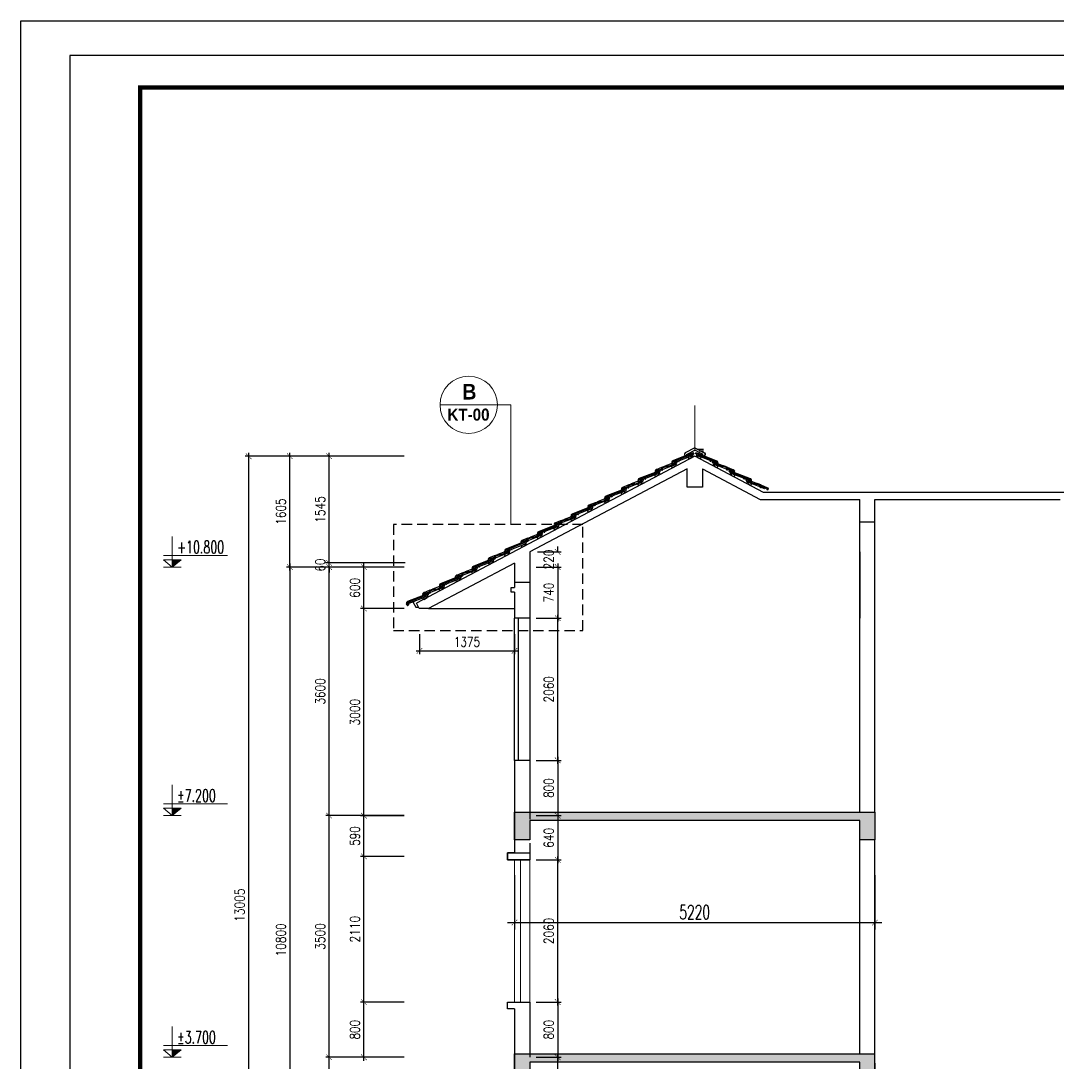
# Model space of a CAD drawing. Header units: millimetres. Extents: x -34806 to 662668, y 63228 to 99452.
# Drawn here: x 477291 to 492312, y 80647 to 95743 of the extents above; entities that cross this region are included whole.
import ezdxf
from ezdxf.enums import TextEntityAlignment as Align

# ---------------------------------------------------------------- set-up
doc = ezdxf.new("R2010")
doc.units = ezdxf.units.MM
doc.header["$LTSCALE"] = 200
doc.header["$MEASUREMENT"] = 0
doc.header["$PDMODE"] = 3
doc.header["$PDSIZE"] = 50
doc.linetypes.add('DASHED2', pattern=[0.375, 0.25, -0.125])
doc.layers.get('0').update_dxf_attribs({"color": 95, "linetype": 'CONTINUOUS'})
doc.layers.get('DEFPOINTS').update_dxf_attribs({"linetype": 'CONTINUOUS'})
for name, color, linetype in [('DIM', 1, 'CONTINUOUS'), ('KHUNGTEN', 7, 'CONTINUOUS'), ('Net_Manh', 155, 'CONTINUOUS'), ('NOITHAT', 32, 'CONTINUOUS'), ('NT', 39, 'CONTINUOUS'), ('TEXT', 7, 'CONTINUOUS'), ('TUONG', 2, 'CONTINUOUS')]:
    doc.layers.add(name, color=color, linetype=linetype)
doc.layers.add('hacth', color=251, linetype='CONTINUOUS', lineweight=13)
doc.layers.add('thay', color=7, linetype='CONTINUOUS', lineweight=18)
doc.styles.add('Aria H B iso', font='VHARIALB.ttf')
doc.styles.add('Arial N  iso', font='VNARIALN.ttf')
doc.styles.add('RomanS', font='romans.shx', dxfattribs={"width": 0.8})
doc.styles.add('Scale', font='vnsimli.shx', dxfattribs={"width": 0.65, "bigfont": 'bigfont.shx'})
doc.dimstyles.new('D1', dxfattribs={"dimtxt": 140, "dimasz": 80, "dimexe": 50, "dimexo": 0, "dimgap": 60, "dimtad": 1, "dimdec": 0, "dimzin": 0, "dimdsep": 46, "dimtxsty": 'RomanS', "dimblk1": 'ARCHTICK', "dimblk2": 'ARCHTICK', "dimsah": 1, "dimcen": 100, "dimdle": 50, "dimclrt": 7, "dimadec": 0, "dimazin": 0, "dimtfac": 0.005, "dimtdec": 0, "dimtix": 1, "dimtofl": 0, "dimtmove": 2, "dimatfit": 3, "dimldrblk": 'ARCHTICK', "dimfxl": 1, "dimtvp": 0.8, "dimtolj": 1, "dimtzin": 0, "dimarcsym": 0})
doc.dimstyles.new('Scale', dxfattribs={"dimscale": 10, "dimtxt": 2, "dimasz": 0.8, "dimexe": 1, "dimexo": 0, "dimgap": 0.5, "dimtad": 1, "dimdec": 0, "dimzin": 0, "dimdsep": 46, "dimtxsty": 'Scale', "dimblk": 'ARCHTICK', "dimcen": 1, "dimdle": 1, "dimclrd": 8, "dimclre": 251, "dimclrt": 3, "dimadec": 0, "dimazin": 0, "dimtfac": 1, "dimtdec": 0, "dimtix": 1, "dimtmove": 2, "dimatfit": 3, "dimfxl": 1, "dimtolj": 1, "dimtzin": 0, "dimarcsym": 0})
pattern_1 = [(50, (66003.4, -283399.69), (143.452037, -12.550427), [15, -165]), (355, (66003.4, -283399.69), (-27.750267, 150.438427), [12, -132]), (100.4514, (66015.36, -283400.73), (115.701876, 137.88791), [12.748038, -140.228422]), (46.1842, (66003.4, -283359.69), (213.44821, -33.103803), [22.5, -247.5]), (96.6356, (66021.2, -283362.45), (186.93254, 194.823574), [19.12206, -210.3426]), (351.1842, (66003.4, -283359.69), (186.93239, 194.82372), [18, -198]), (21, (66023.4, -283369.69), (119.38141, -80.523778), [15, -165]), (326, (66023.4, -283369.69), (48.663066, 145.03001), [12, -132]), (71.4514, (66033.35, -283376.4), (168.044526, 64.5061), [12.748038, -140.228422]), (37.5, (66003.405, -283399.69), (2.431971, 66.578771), [0, -130.4, 0, -134, 0, -132.5]), (7.5, (66003.405, -283399.69), (52.6139075, 78.882342), [0, -76.4, 0, -127.4, 0, -50.5]), (327.5, (65958.805, -283399.69), (106.764487, -4.5109743), [0, -50, 0, -156, 0, -207]), (317.5, (65938.8, -283399.69), (116.637234, 20.020996), [0, -65, 0, -103.6, 0, -147]), (45, (66003.405, -283399.69), (-60.104076, 60.104076), []), (45, (66003.405, -283375.19), (-60.104076, 60.104076), [])]

# ---------------------------------------------------------------- blocks, each defined once
blk = doc.blocks.new('ngoi-tay')
at = {"color": 34}
for p, q in [((-73621, 12589), (-73849, 12499)), ((-73580, 12594), (-73845, 12490)), ((-73583, 12588), (-73845, 12485)), ((-73826, 12476), (-73581, 12573)), ((-73597, 12599), (-73609, 12595)), ((-73603, 12594), (-73551, 12614)), ((-73567, 12580), (-73560, 12583)), ((-73546, 12602), (-73551, 12614)), ((-74003, 12406), (-74092, 12370)), ((-74060, 12365), (-74013, 12384)), ((-74001, 12374), (-73904, 12412)), ((-73862, 12467), (-73863, 12467)), ((-73857, 12451), (-73863, 12467)), ((-73856, 12451), (-73862, 12467)), ((-73856, 12451), (-73859, 12484)), ((-73856, 12451), (-73857, 12451)), ((-73857, 12451), (-73855, 12446)), ((-73851, 12445), (-73847, 12446)), ((-73846, 12449), (-73849, 12485))]:
    blk.add_line(p, q, dxfattribs=at)
at = {"color": 9}
blk.add_line((-73903, 12424), (-73819, 12457), dxfattribs=at)
at = {"color": 34}
for points in [[(-73855, 12495), (-73603, 12594, 0.414214), (-73602, 12595, -0.414214), (-73602, 12597)], [(-73571, 12610), (-73597, 12599, 1)], [(-73560, 12583), (-73558, 12577, -0.414214), (-73559, 12573), (-73573, 12568, -0.300021), (-73577, 12569), (-73581, 12573)], [(-73568, 12577), (-73569, 12572, -0.31059), (-73571, 12569, -1.592487)], [(-73847, 12446), (-73834, 12451, 0.306678), (-73831, 12456), (-73829, 12472, -0.306678), (-73826, 12476)], [(-73846, 12449, -0.25674), (-73829, 12470)], [(-73802, 12455), (-73800, 12449, -0.414214), (-73802, 12445), (-73816, 12440, -0.300021), (-73819, 12440), (-73823, 12444)]]:
    blk.add_lwpolyline(points, format="xyb", dxfattribs=at)
at = {"color": 9}
for points in [[(-73615, 12526), (-73626, 12548), (-73582, 12572), (-73570, 12550)], [(-73858, 12398), (-73869, 12420), (-73825, 12443), (-73813, 12421)]]:
    blk.add_lwpolyline(points, close=True, dxfattribs=at)
at = {"color": 34}
for points in [[(-73552, 12616), (-73602, 12597)], [(-73597, 12599), (-73571, 12610)], [(-73570, 12609), (-73566, 12600), (-73580, 12594), (-73583, 12588)], [(-73864, 12460), (-73966, 12420)], [(-73868, 12459), (-73864, 12439)], [(-73798, 12486), (-73828, 12474)]]:
    blk.add_lwpolyline(points, dxfattribs=at)
at = {"color": 9}
for points in [[(-74056, 12363, 0.03122), (-74078, 12371, 0.652394), (-74105, 12339), (-74106, 12338), (-74104, 12334, -0.414214), (-74102, 12333, 0.414214), (-74100, 12332), (-74095, 12334, 0.414214), (-74094, 12336), (-74097, 12345, -0.58715), (-74080, 12361, -0.037186), (-74057, 12352), (-74015, 12368, -0.414214), (-74009, 12366, 0.414214), (-74002, 12363, 0.414214), (-74000, 12369, -0.162278), (-74000, 12385), (-73998, 12392, -0.162278), (-73990, 12400)], [(-74014, 12380), (-74003, 12406), (-73966, 12420, -0.162278), (-73903, 12424, -3.222119)], [(-73990, 12400), (-73962, 12411, -0.176175), (-73904, 12412), (-73811, 12449, -0.414214), (-73810, 12452), (-73802, 12455, -0.327197), (-73788, 12474), (-73791, 12481), (-73792, 12481), (-73795, 12488), (-73798, 12486, 0.414214), (-73801, 12480, -1), (-73806, 12478, 0.783018), (-73815, 12477), (-73819, 12457)]]:
    blk.add_lwpolyline(points, format="xyb", dxfattribs=at)
blk.add_lwpolyline([(-74014, 12380), (-74056, 12363)], dxfattribs=at)
at = {"color": 34}
for centre, radius, start, end in [((-73567, 12578), 2, 111.4771, 201.4771), ((-73540, 12583), 20.2, 108.2652, 180.7368), ((-73842, 12477), 23, 114.3308, 206.1105), ((-73844, 12485), 15, 111.4771, 186.7336), ((-73855, 12445), 1, 21.4771, 111.4771), ((-73852, 12446), 2, 201.4771, 291.4771), ((-73844, 12485), 5, 111.4771, 186.7336), ((-73843, 12480), 5, 111.4771, 186.7336), ((-73848, 12448), 2, 291.4771, 21.4771), ((-73771, 12492), 5, 21.4771, 111.4771), ((-73762, 12496), 5, 201.4771, 291.4771), ((-73762, 12496), 5, 291.4771, 21.4771), ((-73734, 12507), 25, 189.9402, 201.4771)]:
    blk.add_arc(centre, radius, start, end, dxfattribs=at)
blk = doc.blocks.new('_ArchTick')
at = {"layer": 'DIM', "color": 150}
blk.add_lwpolyline([(0.5, 0.5, 0.133, 0, 0), (0, 0, 0, 0.133, 0), (-0.5, -0.5, 0.133, 0.133, 0)], format="xyseb", dxfattribs=at)
blk = doc.blocks.new('*D27')
at = {"layer": 'DEFPOINTS', "color": 0}
for p in [(481755, 80732), (482840, 80732), (482840, 77032)]:
    blk.add_point(p, dxfattribs=at)
at = {"layer": 'DIM', "color": 0, "lineweight": -2}
for p, q in [((481755, 76982), (481755, 80782)), ((482840, 80732), (481705, 80732)), ((482840, 77032), (481705, 77032))]:
    blk.add_line(p, q, dxfattribs=at)
at = {"layer": 'DIM', "color": 0, "lineweight": -2, "xscale": 80, "yscale": 80, "zscale": 80}
for p, rotation in [((481755, 80732), 90), ((481755, 77032), 270)]:
    blk.add_blockref('_ArchTick', p, dxfattribs=dict(at, rotation=rotation))
at = {"layer": 'DIM', "color": 7, "insert": (481625, 78882), "char_height": 140, "attachment_point": 5, "rotation": 90, "style": 'RomanS'}
blk.add_mtext('\\A1;3700', dxfattribs=at)
blk = doc.blocks.new('*D28')
at = {"layer": 'DEFPOINTS', "color": 0}
for p in [(481755, 84232), (482840, 84232), (482840, 80732)]:
    blk.add_point(p, dxfattribs=at)
at = {"layer": 'DIM', "color": 0, "lineweight": -2}
for p, q in [((481755, 80682), (481755, 84282)), ((482840, 84232), (481705, 84232)), ((482840, 80732), (481705, 80732))]:
    blk.add_line(p, q, dxfattribs=at)
at = {"layer": 'DIM', "color": 0, "lineweight": -2, "xscale": 80, "yscale": 80, "zscale": 80}
for p, rotation in [((481755, 84232), 90), ((481755, 80732), 270)]:
    blk.add_blockref('_ArchTick', p, dxfattribs=dict(at, rotation=rotation))
at = {"layer": 'DIM', "color": 7, "insert": (481625, 82482), "char_height": 140, "attachment_point": 5, "rotation": 90, "style": 'RomanS'}
blk.add_mtext('\\A1;3500', dxfattribs=at)
blk = doc.blocks.new('*D29')
at = {"layer": 'DEFPOINTS', "color": 0}
for p in [(481755, 87832), (482840, 87832), (482840, 84232)]:
    blk.add_point(p, dxfattribs=at)
at = {"layer": 'DIM', "color": 0, "lineweight": -2}
for p, q in [((481755, 84182), (481755, 87882)), ((482840, 87832), (481705, 87832)), ((482840, 84232), (481705, 84232))]:
    blk.add_line(p, q, dxfattribs=at)
at = {"layer": 'DIM', "color": 0, "lineweight": -2, "xscale": 80, "yscale": 80, "zscale": 80}
for p, rotation in [((481755, 87832), 90), ((481755, 84232), 270)]:
    blk.add_blockref('_ArchTick', p, dxfattribs=dict(at, rotation=rotation))
at = {"layer": 'DIM', "color": 7, "insert": (481625, 86032), "char_height": 140, "attachment_point": 5, "rotation": 90, "style": 'RomanS'}
blk.add_mtext('\\A1;3600', dxfattribs=at)
blk = doc.blocks.new('*D30')
at = {"layer": 'DEFPOINTS', "color": 0}
for p in [(481186, 89437), (482840, 89437), (482840, 87832)]:
    blk.add_point(p, dxfattribs=at)
at = {"layer": 'DIM', "color": 0, "lineweight": -2}
for p, q in [((482840, 89437), (481136, 89437)), ((481186, 87782), (481186, 89487)), ((482840, 87832), (481136, 87832))]:
    blk.add_line(p, q, dxfattribs=at)
at = {"layer": 'DIM', "color": 0, "lineweight": -2, "xscale": 80, "yscale": 80, "zscale": 80}
for p, rotation in [((481186, 89437), 90), ((481186, 87832), 270)]:
    blk.add_blockref('_ArchTick', p, dxfattribs=dict(at, rotation=rotation))
at = {"layer": 'DIM', "color": 7, "insert": (481056, 88635), "char_height": 140, "attachment_point": 5, "rotation": 90, "style": 'RomanS'}
blk.add_mtext('\\A1;1605', dxfattribs=at)
blk = doc.blocks.new('*D31')
at = {"layer": 'DEFPOINTS', "color": 0}
for p in [(482258, 81532), (482840, 81532), (482840, 80732)]:
    blk.add_point(p, dxfattribs=at)
at = {"layer": 'DIM', "color": 0, "lineweight": -2}
for p, q in [((482840, 81532), (482208, 81532)), ((482258, 80682), (482258, 81582)), ((482840, 80732), (482208, 80732))]:
    blk.add_line(p, q, dxfattribs=at)
at = {"layer": 'DIM', "color": 0, "lineweight": -2, "xscale": 80, "yscale": 80, "zscale": 80}
for p, rotation in [((482258, 81532), 90), ((482258, 80732), 270)]:
    blk.add_blockref('_ArchTick', p, dxfattribs=dict(at, rotation=rotation))
at = {"layer": 'DIM', "color": 7, "insert": (482128, 81132), "char_height": 140, "attachment_point": 5, "rotation": 90, "style": 'RomanS'}
blk.add_mtext('\\A1;800', dxfattribs=at)
blk = doc.blocks.new('*D32')
at = {"layer": 'DEFPOINTS', "color": 0}
for p in [(482258, 83642), (482840, 83642), (482840, 81532)]:
    blk.add_point(p, dxfattribs=at)
at = {"layer": 'DIM', "color": 0, "lineweight": -2}
for p, q in [((482840, 83642), (482208, 83642)), ((482258, 81482), (482258, 83692)), ((482840, 81532), (482208, 81532))]:
    blk.add_line(p, q, dxfattribs=at)
at = {"layer": 'DIM', "color": 0, "lineweight": -2, "xscale": 80, "yscale": 80, "zscale": 80}
for p, rotation in [((482258, 83642), 90), ((482258, 81532), 270)]:
    blk.add_blockref('_ArchTick', p, dxfattribs=dict(at, rotation=rotation))
at = {"layer": 'DIM', "color": 7, "insert": (482128, 82587), "char_height": 140, "attachment_point": 5, "rotation": 90, "style": 'RomanS'}
blk.add_mtext('\\A1;2110', dxfattribs=at)
blk = doc.blocks.new('*D33')
at = {"layer": 'DEFPOINTS', "color": 0}
for p in [(482258, 87232), (482840, 87232), (482840, 84231)]:
    blk.add_point(p, dxfattribs=at)
at = {"layer": 'DIM', "color": 0, "lineweight": -2}
for p, q in [((482258, 84181), (482258, 87282)), ((482840, 87232), (482208, 87232)), ((482840, 84231), (482208, 84231))]:
    blk.add_line(p, q, dxfattribs=at)
at = {"layer": 'DIM', "color": 0, "lineweight": -2, "xscale": 80, "yscale": 80, "zscale": 80}
for p, rotation in [((482258, 87232), 90), ((482258, 84231), 270)]:
    blk.add_blockref('_ArchTick', p, dxfattribs=dict(at, rotation=rotation))
at = {"layer": 'DIM', "color": 7, "insert": (482128, 85731), "char_height": 140, "attachment_point": 5, "rotation": 90, "style": 'RomanS'}
blk.add_mtext('\\A1;3000', dxfattribs=at)
blk = doc.blocks.new('cao do')
at = {"layer": 'thay'}
for p, q in [((0, 445), (0, 0)), ((798, 170), (-128, 170)), ((0, 0), (-128, 106)), ((128, 106), (-128, 106)), ((0, 0), (128, 106))]:
    blk.add_line(p, q, dxfattribs=at)
at = {"layer": 'thay', "ltscale": 600}
blk.add_line((128, 0), (-128, 0), dxfattribs=at)
at = {"layer": 'thay', "color": 150, "ltscale": 600}
blk.add_solid([(0, 0), (0, 106), (128, 106)], dxfattribs=at)
at = {"layer": 'TEXT', "style": 'Arial N  iso'}
blk.add_attdef('%%P0.000', text='', height=200, dxfattribs=at).set_placement((70, 290), align=Align.MIDDLE_LEFT)
blk = doc.blocks.new('*D34')
at = {"layer": 'DEFPOINTS', "color": 0}
for p in [(482840, 89437), (480589, 76432), (482840, 76432)]:
    blk.add_point(p, dxfattribs=at)
at = {"layer": 'DIM', "color": 0, "lineweight": -2}
for p, q in [((482840, 89437), (480539, 89437)), ((480589, 89487), (480589, 76382)), ((482840, 76432), (480539, 76432))]:
    blk.add_line(p, q, dxfattribs=at)
at = {"layer": 'DIM', "color": 0, "lineweight": -2, "xscale": 80, "yscale": 80, "zscale": 80}
for p, rotation in [((480589, 89437), 90), ((480589, 76432), 270)]:
    blk.add_blockref('_ArchTick', p, dxfattribs=dict(at, rotation=rotation))
at = {"layer": 'DIM', "color": 7, "insert": (480459, 82935), "char_height": 140, "attachment_point": 5, "rotation": 90, "style": 'RomanS'}
blk.add_mtext('\\A1;13005', dxfattribs=at)
blk = doc.blocks.new('*D35')
at = {"layer": 'DEFPOINTS', "color": 0}
for p in [(482258, 87832), (482840, 87832), (482840, 87232)]:
    blk.add_point(p, dxfattribs=at)
at = {"layer": 'DIM', "color": 0, "lineweight": -2}
for p, q in [((482258, 87182), (482258, 87882)), ((482840, 87832), (482208, 87832)), ((482840, 87232), (482208, 87232))]:
    blk.add_line(p, q, dxfattribs=at)
at = {"layer": 'DIM', "color": 0, "lineweight": -2, "xscale": 80, "yscale": 80, "zscale": 80}
for p, rotation in [((482258, 87832), 90), ((482258, 87232), 270)]:
    blk.add_blockref('_ArchTick', p, dxfattribs=dict(at, rotation=rotation))
at = {"layer": 'DIM', "color": 7, "insert": (482128, 87532), "char_height": 140, "attachment_point": 5, "rotation": 90, "style": 'RomanS'}
blk.add_mtext('\\A1;600', dxfattribs=at)
blk = doc.blocks.new('*D36')
at = {"layer": 'DEFPOINTS', "color": 0}
for p in [(482258, 84232), (482840, 84232), (482840, 83642)]:
    blk.add_point(p, dxfattribs=at)
at = {"layer": 'DIM', "color": 0, "lineweight": -2}
for p, q in [((482258, 83592), (482258, 84282)), ((482840, 84232), (482208, 84232)), ((482840, 83642), (482208, 83642))]:
    blk.add_line(p, q, dxfattribs=at)
at = {"layer": 'DIM', "color": 0, "lineweight": -2, "xscale": 80, "yscale": 80, "zscale": 80}
for p, rotation in [((482258, 84232), 90), ((482258, 83642), 270)]:
    blk.add_blockref('_ArchTick', p, dxfattribs=dict(at, rotation=rotation))
at = {"layer": 'DIM', "color": 7, "insert": (482128, 83937), "char_height": 140, "attachment_point": 5, "rotation": 90, "style": 'RomanS'}
blk.add_mtext('\\A1;590', dxfattribs=at)
blk = doc.blocks.new('*D37')
at = {"layer": 'DEFPOINTS', "color": 0}
for p in [(482840, 87832), (481186, 77032), (482840, 77032)]:
    blk.add_point(p, dxfattribs=at)
at = {"layer": 'DIM', "color": 0, "lineweight": -2}
for p, q in [((481186, 87882), (481186, 76982)), ((482840, 87832), (481136, 87832)), ((482840, 77032), (481136, 77032))]:
    blk.add_line(p, q, dxfattribs=at)
at = {"layer": 'DIM', "color": 0, "lineweight": -2, "xscale": 80, "yscale": 80, "zscale": 80}
for p, rotation in [((481186, 87832), 90), ((481186, 77032), 270)]:
    blk.add_blockref('_ArchTick', p, dxfattribs=dict(at, rotation=rotation))
at = {"layer": 'DIM', "color": 7, "insert": (481056, 82432), "char_height": 140, "attachment_point": 5, "rotation": 90, "style": 'RomanS'}
blk.add_mtext('\\A1;10800', dxfattribs=at)
blk = doc.blocks.new('*D38')
at = {"layer": 'DEFPOINTS', "color": 0}
for p in [(481755, 87892), (482338, 87892), (482338, 87832)]:
    blk.add_point(p, dxfattribs=at)
at = {"layer": 'DIM', "color": 0, "lineweight": -2}
for p, q in [((482338, 87892), (481705, 87892)), ((481755, 87892), (481755, 87972)), ((482338, 87832), (481705, 87832)), ((481755, 87832), (481755, 87752))]:
    blk.add_line(p, q, dxfattribs=at)
at = {"layer": 'DIM', "color": 0, "lineweight": -2, "xscale": 80, "yscale": 80, "zscale": 80}
for p, rotation in [((481755, 87892), 270), ((481755, 87832), 90)]:
    blk.add_blockref('_ArchTick', p, dxfattribs=dict(at, rotation=rotation))
at = {"layer": 'DIM', "color": 7, "insert": (481625, 87862), "char_height": 140, "attachment_point": 5, "rotation": 90, "style": 'RomanS'}
blk.add_mtext('\\A1;60', dxfattribs=at)
blk = doc.blocks.new('*D39')
at = {"layer": 'DEFPOINTS', "color": 0}
for p in [(481755, 89437), (482338, 89437), (482857, 87892)]:
    blk.add_point(p, dxfattribs=at)
at = {"layer": 'DIM', "color": 0, "lineweight": -2}
for p, q in [((482338, 89437), (481705, 89437)), ((481755, 87842), (481755, 89487)), ((482857, 87892), (481705, 87892))]:
    blk.add_line(p, q, dxfattribs=at)
at = {"layer": 'DIM', "color": 0, "lineweight": -2, "xscale": 80, "yscale": 80, "zscale": 80}
for p, rotation in [((481755, 89437), 90), ((481755, 87892), 270)]:
    blk.add_blockref('_ArchTick', p, dxfattribs=dict(at, rotation=rotation))
at = {"layer": 'DIM', "color": 7, "insert": (481625, 88665), "char_height": 140, "attachment_point": 5, "rotation": 90, "style": 'RomanS'}
blk.add_mtext('\\A1;1545', dxfattribs=at)
blk = doc.blocks.new('*D42')
at = {"layer": 'DEFPOINTS', "color": 0}
for p in [(484882, 80732), (485065, 80732), (484882, 79832)]:
    blk.add_point(p, dxfattribs=at)
at = {"layer": 'DIM', "color": 0, "lineweight": -2}
for p, q in [((485065, 79782), (485065, 80782)), ((484882, 80732), (485115, 80732)), ((484882, 79832), (485115, 79832))]:
    blk.add_line(p, q, dxfattribs=at)
at = {"layer": 'DIM', "color": 0, "lineweight": -2, "xscale": 80, "yscale": 80, "zscale": 80}
for p, rotation in [((485065, 80732), 90), ((485065, 79832), 270)]:
    blk.add_blockref('_ArchTick', p, dxfattribs=dict(at, rotation=rotation))
at = {"layer": 'DIM', "color": 7, "insert": (484935, 80282), "char_height": 140, "attachment_point": 5, "rotation": 90, "style": 'RomanS'}
blk.add_mtext('\\A1;900', dxfattribs=at)
blk = doc.blocks.new('*D43')
at = {"layer": 'DEFPOINTS', "color": 0}
for p in [(484751, 81532), (484751, 80732), (485065, 80732)]:
    blk.add_point(p, dxfattribs=at)
at = {"layer": 'DIM', "color": 0, "lineweight": -2}
for p, q in [((484751, 81532), (485115, 81532)), ((485065, 81582), (485065, 80682)), ((484751, 80732), (485115, 80732))]:
    blk.add_line(p, q, dxfattribs=at)
at = {"layer": 'DIM', "color": 0, "lineweight": -2, "xscale": 80, "yscale": 80, "zscale": 80}
for p, rotation in [((485065, 81532), 90), ((485065, 80732), 270)]:
    blk.add_blockref('_ArchTick', p, dxfattribs=dict(at, rotation=rotation))
at = {"layer": 'DIM', "color": 7, "insert": (484935, 81132), "char_height": 140, "attachment_point": 5, "rotation": 90, "style": 'RomanS'}
blk.add_mtext('\\A1;800', dxfattribs=at)
blk = doc.blocks.new('*D44')
at = {"layer": 'DEFPOINTS', "color": 0}
for p in [(484751, 83592), (485065, 83592), (484751, 81532)]:
    blk.add_point(p, dxfattribs=at)
at = {"layer": 'DIM', "color": 0, "lineweight": -2}
for p, q in [((485065, 81482), (485065, 83642)), ((484751, 83592), (485115, 83592)), ((484751, 81532), (485115, 81532))]:
    blk.add_line(p, q, dxfattribs=at)
at = {"layer": 'DIM', "color": 0, "lineweight": -2, "xscale": 80, "yscale": 80, "zscale": 80}
for p, rotation in [((485065, 83592), 90), ((485065, 81532), 270)]:
    blk.add_blockref('_ArchTick', p, dxfattribs=dict(at, rotation=rotation))
at = {"layer": 'DIM', "color": 7, "insert": (484935, 82562), "char_height": 140, "attachment_point": 5, "rotation": 90, "style": 'RomanS'}
blk.add_mtext('\\A1;2060', dxfattribs=at)
blk = doc.blocks.new('*D45')
at = {"layer": 'DEFPOINTS', "color": 0}
for p in [(484751, 84232), (484751, 83592), (485065, 83592)]:
    blk.add_point(p, dxfattribs=at)
at = {"layer": 'DIM', "color": 0, "lineweight": -2}
for p, q in [((485065, 84282), (485065, 83542)), ((484751, 84232), (485115, 84232)), ((484751, 83592), (485115, 83592))]:
    blk.add_line(p, q, dxfattribs=at)
at = {"layer": 'DIM', "color": 0, "lineweight": -2, "xscale": 80, "yscale": 80, "zscale": 80}
for p, rotation in [((485065, 84232), 90), ((485065, 83592), 270)]:
    blk.add_blockref('_ArchTick', p, dxfattribs=dict(at, rotation=rotation))
at = {"layer": 'DIM', "color": 7, "insert": (484935, 83912), "char_height": 140, "attachment_point": 5, "rotation": 90, "style": 'RomanS'}
blk.add_mtext('\\A1;640', dxfattribs=at)
blk = doc.blocks.new('*D46')
at = {"layer": 'DEFPOINTS', "color": 0}
for p in [(484751, 85032), (484751, 84232), (485065, 84232)]:
    blk.add_point(p, dxfattribs=at)
at = {"layer": 'DIM', "color": 0, "lineweight": -2}
for p, q in [((484751, 85032), (485115, 85032)), ((485065, 85082), (485065, 84182)), ((484751, 84232), (485115, 84232))]:
    blk.add_line(p, q, dxfattribs=at)
at = {"layer": 'DIM', "color": 0, "lineweight": -2, "xscale": 80, "yscale": 80, "zscale": 80}
for p, rotation in [((485065, 85032), 90), ((485065, 84232), 270)]:
    blk.add_blockref('_ArchTick', p, dxfattribs=dict(at, rotation=rotation))
at = {"layer": 'DIM', "color": 7, "insert": (484935, 84632), "char_height": 140, "attachment_point": 5, "rotation": 90, "style": 'RomanS'}
blk.add_mtext('\\A1;800', dxfattribs=at)
blk = doc.blocks.new('*D47')
at = {"layer": 'DEFPOINTS', "color": 0}
for p in [(484751, 87092), (485065, 87092), (484751, 85032)]:
    blk.add_point(p, dxfattribs=at)
at = {"layer": 'DIM', "color": 0, "lineweight": -2}
for p, q in [((485065, 84982), (485065, 87142)), ((484751, 87092), (485115, 87092)), ((484751, 85032), (485115, 85032))]:
    blk.add_line(p, q, dxfattribs=at)
at = {"layer": 'DIM', "color": 0, "lineweight": -2, "xscale": 80, "yscale": 80, "zscale": 80}
for p, rotation in [((485065, 87092), 90), ((485065, 85032), 270)]:
    blk.add_blockref('_ArchTick', p, dxfattribs=dict(at, rotation=rotation))
at = {"layer": 'DIM', "color": 7, "insert": (484935, 86062), "char_height": 140, "attachment_point": 5, "rotation": 90, "style": 'RomanS'}
blk.add_mtext('\\A1;2060', dxfattribs=at)
blk = doc.blocks.new('*D48')
at = {"layer": 'DEFPOINTS', "color": 0}
for p in [(484751, 87833), (484751, 87092), (485065, 87092)]:
    blk.add_point(p, dxfattribs=at)
at = {"layer": 'DIM', "color": 0, "lineweight": -2}
for p, q in [((485065, 87883), (485065, 87042)), ((484751, 87833), (485115, 87833)), ((484751, 87092), (485115, 87092))]:
    blk.add_line(p, q, dxfattribs=at)
at = {"layer": 'DIM', "color": 0, "lineweight": -2, "xscale": 80, "yscale": 80, "zscale": 80}
for p, rotation in [((485065, 87833), 90), ((485065, 87092), 270)]:
    blk.add_blockref('_ArchTick', p, dxfattribs=dict(at, rotation=rotation))
at = {"layer": 'DIM', "color": 7, "insert": (484935, 87462), "char_height": 140, "attachment_point": 5, "rotation": 90, "style": 'RomanS'}
blk.add_mtext('\\A1;740', dxfattribs=at)
blk = doc.blocks.new('*D49')
at = {"layer": 'DEFPOINTS', "color": 0}
for p in [(484773, 88051), (485065, 88051), (484773, 87832)]:
    blk.add_point(p, dxfattribs=at)
at = {"layer": 'DIM', "color": 0, "lineweight": -2}
for p, q in [((484773, 88051), (485115, 88051)), ((485065, 88051), (485065, 88131)), ((484773, 87832), (485115, 87832)), ((485065, 87832), (485065, 87752))]:
    blk.add_line(p, q, dxfattribs=at)
at = {"layer": 'DIM', "color": 0, "lineweight": -2, "xscale": 80, "yscale": 80, "zscale": 80}
for p, rotation in [((485065, 88051), 270), ((485065, 87832), 90)]:
    blk.add_blockref('_ArchTick', p, dxfattribs=dict(at, rotation=rotation))
at = {"layer": 'DIM', "color": 7, "insert": (484935, 87942), "char_height": 140, "attachment_point": 5, "rotation": 90, "style": 'RomanS'}
blk.add_mtext('\\A1;220', dxfattribs=at)
blk = doc.blocks.new('khung')
at = {"layer": 'DEFPOINTS', "color": 8}
blk.add_lwpolyline([(0, 0), (31503, 0), (31503, 22275), (0, 22275)], close=True, dxfattribs=at)
at = {"layer": 'KHUNGTEN', "color": 4, "const_width": 54.3}
blk.add_lwpolyline([(848, 388), (31117, 388), (31117, 21887), (848, 21887)], close=True, dxfattribs=at)
blk = doc.blocks.new('*D53')
at = {"layer": 'DEFPOINTS', "color": 0}
for p in [(483064, 86860), (484439, 86860), (484439, 86619)]:
    blk.add_point(p, dxfattribs=at)
at = {"layer": 'DIM', "color": 0, "lineweight": -2}
for p, q in [((483064, 86860), (483064, 86569)), ((484439, 86860), (484439, 86569)), ((483014, 86619), (484489, 86619))]:
    blk.add_line(p, q, dxfattribs=at)
at = {"layer": 'DIM', "color": 0, "lineweight": -2, "xscale": 80, "yscale": 80, "zscale": 80, "rotation": 180}
blk.add_blockref('_ArchTick', (483064, 86619), dxfattribs=at)
at = {"layer": 'DIM', "color": 0, "lineweight": -2, "xscale": 80, "yscale": 80, "zscale": 80}
blk.add_blockref('_ArchTick', (484439, 86619), dxfattribs=at)
at = {"layer": 'DIM', "color": 7, "insert": (483751, 86749), "char_height": 140, "attachment_point": 5, "style": 'RomanS'}
blk.add_mtext('\\A1;1375', dxfattribs=at)
blk = doc.blocks.new('*D22')
at = {"layer": 'DEFPOINTS', "color": 0}
for p in [(484439, 83368), (489659, 83368), (489659, 82684)]:
    blk.add_point(p, dxfattribs=at)
at = {"layer": 'thay', "color": 251, "lineweight": -2}
for p, q in [((484439, 83368), (484439, 82584)), ((489659, 83368), (489659, 82584))]:
    blk.add_line(p, q, dxfattribs=at)
at = {"layer": 'thay', "color": 8, "lineweight": -2}
blk.add_line((484339, 82684), (489759, 82684), dxfattribs=at)
at = {"layer": 'thay', "color": 8, "lineweight": -2, "xscale": 80, "yscale": 80, "zscale": 80, "rotation": 180}
blk.add_blockref('_ArchTick', (484439, 82684), dxfattribs=at)
at = {"layer": 'thay', "color": 8, "lineweight": -2, "xscale": 80, "yscale": 80, "zscale": 80}
blk.add_blockref('_ArchTick', (489659, 82684), dxfattribs=at)
at = {"layer": 'thay', "color": 3, "insert": (487049, 82834), "char_height": 200, "attachment_point": 5, "style": 'Scale'}
blk.add_mtext('\\A1;5220', dxfattribs=at)

msp = doc.modelspace()

# ---------------------------------------------------------------- hatches: boundary and pattern name
at = {"layer": 'Net_Manh'}
h = msp.add_hatch(dxfattribs=at)
h.set_pattern_fill('BT-01', color=256, scale=20, style=0, pattern_type=2)
h.set_pattern_definition(pattern_1)
h.paths.add_polyline_path([(489659.1, 84282.2), (484439.1, 84282.2), (484439.1, 83882.2), (484659.1, 83882.2), (484659.1, 84162.2), (487634.1, 84162.2), (487854.1, 84162.2), (489439.1, 84162.2), (489439.1, 83882.2), (489659.1, 83882.2)])
h = msp.add_hatch(dxfattribs=at)
h.set_pattern_fill('BT-01', color=256, scale=20, style=0, pattern_type=2)
h.set_pattern_definition(pattern_1)
h.paths.add_polyline_path([(489659.1, 80782.2), (484439.1, 80782.2), (484439.1, 80382.2), (484659.1, 80382.2), (484659.1, 80662.2), (487634.1, 80662.2), (487854.1, 80662.2), (489439.1, 80662.2), (489439.1, 80382.2), (489659.1, 80382.2)])

# ---------------------------------------------------------------- linework, layer by layer
for p, q in [((486992.7, 89451), (487006.8, 89418.9)), ((487105.5, 89451), (487091.3, 89418.9)), ((487105.5, 89451), (487091.3, 89418.9)), ((483192.1, 87232.1), (484439.1, 87232.1)), ((484439.1, 85032.2), (484439.1, 87092.2)), ((484497.6, 85032.2), (484497.6, 87092.2)), ((484659.1, 87092.2), (484659.1, 85032.2))]:
    msp.add_line(p, q)
at = {"color": 34}
for p, q in [((483118.1, 87422), (482890.2, 87332.6)), ((483159, 87427.3), (482893.8, 87323.3)), ((483156.2, 87420.8), (482894.4, 87318.2)), ((483142.1, 87432.5), (483130.9, 87428.1)), ((483136.5, 87427.1), (483188.7, 87447.5)), ((483172.1, 87413.1), (483179.5, 87416)), ((483193.4, 87435.4), (483188.7, 87447.5)), ((482876.8, 87300.5), (482875.9, 87300.2)), ((482882.1, 87284.3), (482875.9, 87300.2)), ((482883, 87284.7), (482876.8, 87300.5)), ((482883.2, 87284.8), (482880.8, 87316.9)), ((482883.2, 87284.8), (482882.1, 87284.3)), ((482882.1, 87284.3), (482883.9, 87279.7)), ((482887.8, 87278), (482892.5, 87279.8)), ((482893.6, 87282.4), (482890.7, 87318.1)), ((482913.4, 87309.5), (483158.9, 87405.8))]:
    msp.add_line(p, q, dxfattribs=at)
msp.add_lwpolyline([(477290.5, 95743.3), (516053.6, 95743.3), (516053.6, 68042.1), (477290.5, 68042.1)], close=True)
for points in [[(482884, 87328), (483136.5, 87427.1, 0.4142136), (483137.1, 87428.4, -0.4142136), (483137.7, 87429.7)], [(483168.9, 87443), (483142.1, 87432.5, 1)], [(483179.5, 87416), (483181.7, 87410.4, -0.4142136), (483180, 87406.5), (483166.1, 87401.1, -0.3000211), (483162.8, 87401.7), (483158.9, 87405.8)], [(483171, 87410.5), (483170.9, 87405.1, -0.3105898), (483168.9, 87402.2, -1.5924874)], [(482892.4, 87279.8), (482905.1, 87284.8, 0.3066784), (482908.3, 87289.4), (482910.3, 87304.9, -0.3066784), (482913.4, 87309.5)], [(482893.6, 87282.4, -0.2567399), (482910, 87303)]]:
    msp.add_lwpolyline(points, format="xyb", dxfattribs=at)
for points in [[(483187, 87449), (483137.7, 87429.7)], [(483142.1, 87432.5), (483168.9, 87443)], [(483169.3, 87442.1), (483173, 87432.8), (483159, 87427.3), (483156.2, 87420.8)], [(482941, 87319.4), (482911.2, 87307.8)]]:
    msp.add_lwpolyline(points, dxfattribs=at)
msp.add_lwpolyline([(482966.2, 87330.2), (483008.1, 87253), (483055.5, 87253)])
at = {"color": 9}
msp.add_lwpolyline([(483124.8, 87359.4), (483113.1, 87381.5), (483157.3, 87404.9), (483169, 87382.8)], close=True, dxfattribs=at)
at = {"color": 34}
for centre, radius, start, end in [((483172.8, 87411.2), 2, 111.41397, 201.41397), ((483199.7, 87416.3), 20.2, 108.202, 180.67368), ((482897.5, 87310.6), 23, 114.26764, 206.04734), ((482895.7, 87318.7), 15, 111.41397, 186.67041), ((482884.3, 87278.7), 1, 21.41397, 111.41397), ((482887.1, 87279.8), 2, 201.41397, 291.41397), ((482895.7, 87318.7), 5, 111.41397, 186.67041), ((482896.3, 87313.5), 5, 111.41397, 186.67041), ((482891.7, 87281.7), 2, 291.41397, 21.41397), ((482968, 87325.5), 5, 21.41397, 111.41397), ((482977.3, 87329.2), 5, 201.41397, 291.41397), ((482977.3, 87329.2), 5, 291.41397, 21.41397), ((483005.2, 87340.1), 25, 189.87701, 201.41397)]:
    msp.add_arc(centre, radius, start, end, dxfattribs=at)
at = {"layer": 'DEFPOINTS', "linetype": 'DASHED2', "ltscale": 3}
msp.add_lwpolyline([(482686, 86912.7), (485429.9, 86912.7), (485429.9, 88449.7), (482686, 88449.7)], close=True, dxfattribs=at)
at = {"layer": 'NOITHAT'}
for p, q in [((487174, 89533.9), (487100.1, 89533.9)), ((487174, 89511.9), (487112.4, 89511.9))]:
    msp.add_line(p, q, dxfattribs=at)
for points in [[(487051.2, 89558.4), (486910.2, 89484.5, 0.399278), (486900.6, 89456.1), (486910.9, 89438.3), (486936.1, 89448.7), (486932.7, 89455.6, -0.4219625), (486937.6, 89469.7), (487048.2, 89525.9)], [(487046.9, 89558.4), (487187.9, 89484.5, -0.399278), (487197.6, 89456.1), (487187.2, 89438.3), (487162.1, 89448.7), (487165.5, 89455.6, 0.4219625), (487160.5, 89469.7), (487050, 89525.9)], [(487049, 89558.4), (487190, 89484.5, -0.399278), (487199.6, 89456.1), (487189.3, 89438.3), (487164.1, 89448.7), (487167.5, 89455.6, 0.4219625), (487162.6, 89469.7), (487052, 89525.9)]]:
    msp.add_lwpolyline(points, format="xyb", dxfattribs=at)
at = {"layer": 'thay'}
for p, q in [((483360.3, 90181.6), (484191.9, 90181.6)), ((487050.1, 89530.6), (487050.6, 90172.9)), ((487050.1, 89530.6), (487050.6, 90172.9)), ((484339.1, 83692.2), (484339.1, 83592.2)), ((484439.1, 83592.2), (484439.1, 81532.2)), ((484439.1, 81532.2), (484439.1, 83592.2)), ((484439.1, 81532.2), (484439.1, 83592.2)), ((484523.8, 83592.2), (484523.8, 81532.2)), ((484523.8, 81532.2), (484523.8, 83592.2)), ((484523.8, 81532.2), (484523.8, 83592.2)), ((484659.1, 81532.2), (484659.1, 83592.2)), ((484339.1, 81432.2), (484339.1, 81532.2))]:
    msp.add_line(p, q, dxfattribs=at)
for points in [[(484383.9, 88449.7), (484383.9, 90181.6), (483360.3, 90181.6)], [(484439.1, 87338.1), (484439.1, 87092.2)], [(484439.1, 85032.2), (484439.1, 83692.2)], [(484439.1, 83692.2), (484339.1, 83692.2), (484339.1, 83592.2), (484439.1, 83592.2)], [(484439.1, 83592.2), (484439.1, 81532.2)], [(484523.8, 83592.2), (484523.8, 81532.2)], [(484439.1, 81432.2), (484339.1, 81432.2), (484339.1, 81532.2), (484439.1, 81532.2)], [(484439.1, 81432.2), (484439.1, 79832.4)]]:
    msp.add_lwpolyline(points, dxfattribs=at)
msp.add_circle((483776.1, 90181.6), 415.8, dxfattribs=at)
at = {"layer": 'TUONG'}
for p, q in [((489439.1, 84282.2), (489439.1, 88811.9)), ((489659.1, 84273), (489659.1, 88811.9)), ((489439.1, 88488.1), (489659.1, 88488.1)), ((484439.1, 87890.2), (484439.1, 87538.1)), ((484659.1, 87608.1), (484439.1, 87608.1)), ((484439.1, 87468.1), (484439.1, 87092.2)), ((483060.4, 87232.1), (483019.1, 87310.3)), ((483192.1, 87232.1), (483060.4, 87232.1)), ((484659.1, 87092.2), (484439.1, 87092.2)), ((484439.1, 85032.2), (484439.1, 84182.2)), ((484659.1, 85032.2), (484439.1, 85032.2)), ((484439.1, 84282.2), (484439.1, 83692.2)), ((484659.1, 83832.2), (484659.1, 83592.2)), ((489439.1, 80782.2), (489439.1, 83882.2)), ((489659.1, 80782.2), (489659.1, 83882.2)), ((484339.1, 83692.2), (484339.1, 83592.2)), ((484439.1, 83592.2), (484659.1, 83592.2)), ((484339.1, 81432.2), (484339.1, 81532.2)), ((484439.1, 81532.2), (484659.1, 81532.2)), ((484659.1, 81532.2), (484659.1, 80732.2)), ((484439.1, 81432.2), (484439.1, 80782.2)), ((484439.1, 80782.2), (484439.1, 79832.4)), ((489659.1, 77032.2), (489659.1, 80782.2))]:
    msp.add_line(p, q, dxfattribs=at)
for points in [[(502474.1, 88912.8), (488044.6, 88911.8), (487049.1, 89437.2), (483019.1, 87310.3)], [(486939.1, 89254.8), (484659.1, 88051.5), (484659.1, 87092.2)], [(487159.1, 89254.8), (487159.1, 88987.2), (486939.1, 88987.2), (486939.1, 89254.8)], [(487159.1, 89254.8), (487998.4, 88811.8), (489439.1, 88811.8)], [(489659.1, 88811.8), (492339.1, 88811.8)], [(489439.1, 88051.5), (489439.1, 87092.2)], [(484439.1, 87890.2), (483192.1, 87232.1)], [(484439.1, 87468.1), (484389.1, 87468.1), (484389.1, 87538.1), (484439.1, 87538.1)], [(484659.1, 85032.2), (484659.1, 84182.2)], [(484439.1, 84282.2), (489659.1, 84282.2), (489659.1, 84263.8)], [(489659.1, 84282.2), (489659.1, 83882.2), (489439.1, 83882.2), (489439.1, 84162.2), (487854.1, 84162.2), (487854.1, 84162.2), (487634.1, 84162.2), (487634.1, 84162.2), (484659.1, 84162.2), (484659.1, 83882.2), (484439.1, 83882.2), (484439.1, 84282.2)], [(484439.1, 83692.2), (484339.1, 83692.2), (484339.1, 83592.2), (484439.1, 83592.2)], [(484439.1, 81432.2), (484339.1, 81432.2), (484339.1, 81532.2), (484439.1, 81532.2)], [(484439.1, 80782.2), (489659.1, 80782.2), (489659.1, 80782.2)], [(489659.1, 80644.8), (489659.1, 80382.2), (489439.1, 80382.2), (489439.1, 80662.2), (487854.1, 80662.2), (487854.1, 80662.2), (487634.1, 80662.2), (487634.1, 80662.2), (484659.1, 80662.2), (484659.1, 80382.2), (484439.1, 80382.2), (484439.1, 80782.2)]]:
    msp.add_lwpolyline(points, dxfattribs=at)
msp.add_lwpolyline([(484339.1, 83692.2), (484659.1, 83692.2), (484659.1, 83592.2), (484339.1, 83592.2)], close=True, dxfattribs=at)

# ---------------------------------------------------------------- block references
at = {"layer": 'DIM', "linetype": 'Continuous'}
ref = msp.add_blockref('cao do', (479483.2, 87831.6), dxfattribs=at)
ref.add_attrib('%%P0.000', '+10.800', dxfattribs={"layer": 'TEXT', "height": 180, "style": 'Scale', "width": 0.65}).set_placement((479552.7, 88121.6), align=Align.MIDDLE_LEFT)
ref = msp.add_blockref('cao do', (479483.2, 84232.2), dxfattribs=at)
ref.add_attrib('%%P0.000', '%%p7.200', dxfattribs={"layer": 'TEXT', "height": 180, "style": 'Scale', "width": 0.65}).set_placement((479552.7, 84522.2), align=Align.MIDDLE_LEFT)
ref = msp.add_blockref('cao do', (479483.2, 80732.2), dxfattribs=at)
ref.add_attrib('%%P0.000', '%%p3.700', dxfattribs={"layer": 'TEXT', "height": 180, "style": 'Scale', "width": 0.65}).set_placement((479552.7, 81022.2), align=Align.MIDDLE_LEFT)
at = {"layer": 'hacth', "xscale": 1.198705302042072, "yscale": 1.198705363407498, "zscale": 1.198705370056713}
msp.add_blockref('khung', (478001.4, 68542.1), dxfattribs=at)
at = {"layer": 'NT', "rotation": 359.9368511072215}
for p in [(560568.1, 76790.6), (560081.6, 76533.9), (559595.2, 76277.2), (559108.8, 76020.4), (558622.4, 75763.8), (558149.4, 75512.2), (557675.6, 75260.5), (557202.5, 75009)]:
    msp.add_blockref('ngoi-tay', p, dxfattribs=at)
at = {"layer": 'NT', "xscale": -1, "rotation": 0.0631488927784396}
for p in [(413530.1, 76790.6), (414016.5, 76533.9)]:
    msp.add_blockref('ngoi-tay', p, dxfattribs=at)

# ---------------------------------------------------------------- texts
at = {"layer": 'TEXT', "linetype": 'Continuous', "style": 'Aria H B iso', "width": 0.9}
for tag, text, height, p in [('B', 'a', 225, (483785.3, 90259)), ('KT-00', 'kt-00', 174.63, (483772.5, 89953))]:
    msp.add_attdef(tag, text=text, height=height, dxfattribs=at).set_placement(p, align=Align.CENTER)

# ---------------------------------------------------------------- dimensions: what is measured, and where the dimension line sits
at = {"layer": 'DIM'}
for base, p1, p2, picture, middle in [((480589.5, 76432.2), (482840.4, 89437.2), (482840.4, 76432.2), '*D34', (480459.5, 82934.7)), ((481186.1, 89437.2), (482840.4, 87832.1), (482840.4, 89437.2), '*D30', (481056.1, 88634.6)), ((481755.4, 89437.2), (482857, 87892.2), (482338.1, 89437.2), '*D39', (481625.4, 88664.7)), ((485065.3, 88051.5), (484772.9, 87831.6), (484772.9, 88051.5), '*D49', (484935.3, 87941.6)), ((481186.1, 77032.2), (482840.4, 87832.1), (482840.4, 77032.2), '*D37', (481056.1, 82432.1)), ((481755.4, 87892.2), (482338.1, 87832.1), (482338.1, 87892.2), '*D38', (481625.4, 87862.1)), ((481755.4, 87832.1), (482840.4, 84232.2), (482840.4, 87832.1), '*D29', (481625.4, 86032.1)), ((482257.7428, 87832.0626), (482840.4101, 87231.6364), (482840.4101, 87832.0626), '*D35', (482127.7428, 87531.8495)), ((485065.3, 87092.2), (484751.3, 87832.6), (484751.3, 87092.2), '*D48', (484935.3, 87462.4)), ((482257.7, 87231.6), (482840.4, 84231.2), (482840.4, 87231.6), '*D33', (482127.7, 85731.4)), ((485065.3, 87092.2), (484751.3, 85032.2), (484751.3, 87092.2), '*D47', (484935.3, 86062.2)), ((485065.3, 84232.2), (484751.3, 85032.2), (484751.3, 84232.2), '*D46', (484935.3, 84632.2)), ((481755.4, 84232.2), (482840.4, 80732.2), (482840.4, 84232.2), '*D28', (481625.4, 82482.2)), ((482257.7, 84232.2), (482840.4, 83642.2), (482840.4, 84232.2), '*D36', (482127.7, 83937.2)), ((485065.3, 83592.2), (484751.3, 84232.2), (484751.3, 83592.2), '*D45', (484935.3, 83912.2)), ((482257.7, 83642.2), (482840.4, 81532.2), (482840.4, 83642.2), '*D32', (482127.7, 82587.2)), ((485065.3, 83592.2), (484751.3, 81532.2), (484751.3, 83592.2), '*D44', (484935.3, 82562.2)), ((482257.7, 81532.2), (482840.4, 80732.2), (482840.4, 81532.2), '*D31', (482127.7, 81132.2)), ((485065.3, 80732.2), (484751.3, 81532.2), (484751.3, 80732.2), '*D43', (484935.3, 81132.2)), ((481755.4, 80732.2), (482840.4, 77032.2), (482840.4, 80732.2), '*D27', (481625.4, 78882.2)), ((485065.3, 80732.2), (484881.9, 79832.4), (484881.9, 80732.2), '*D42', (484935.3, 80282.3))]:
    dim = msp.add_linear_dim(base=base, p1=p1, p2=p2, angle=90, dimstyle='D1', dxfattribs=at)
    dim.commit()
    dim.dimension.update_dxf_attribs({"geometry": picture, "text_midpoint": middle})
dim = msp.add_linear_dim(base=(484439.1, 86619.2), p1=(483063.8, 86860.5), p2=(484439.1, 86860.5), dimstyle='D1', dxfattribs=at)
dim.commit()
dim.dimension.update_dxf_attribs({"geometry": '*D53', "text_midpoint": (483751.5, 86749.2)})
at = {"layer": 'thay'}
dim = msp.add_linear_dim(base=(489659.1, 82684.1), p1=(484439.1, 83368.2), p2=(489659.1, 83368.2), dimstyle='Scale', override={"dimscale": 100, "dimfxl": 110}, dxfattribs=at)
dim.commit()
dim.dimension.update_dxf_attribs({"geometry": '*D22', "text_midpoint": (487049.1, 82834.1)})

doc.saveas('drawing.dxf')
